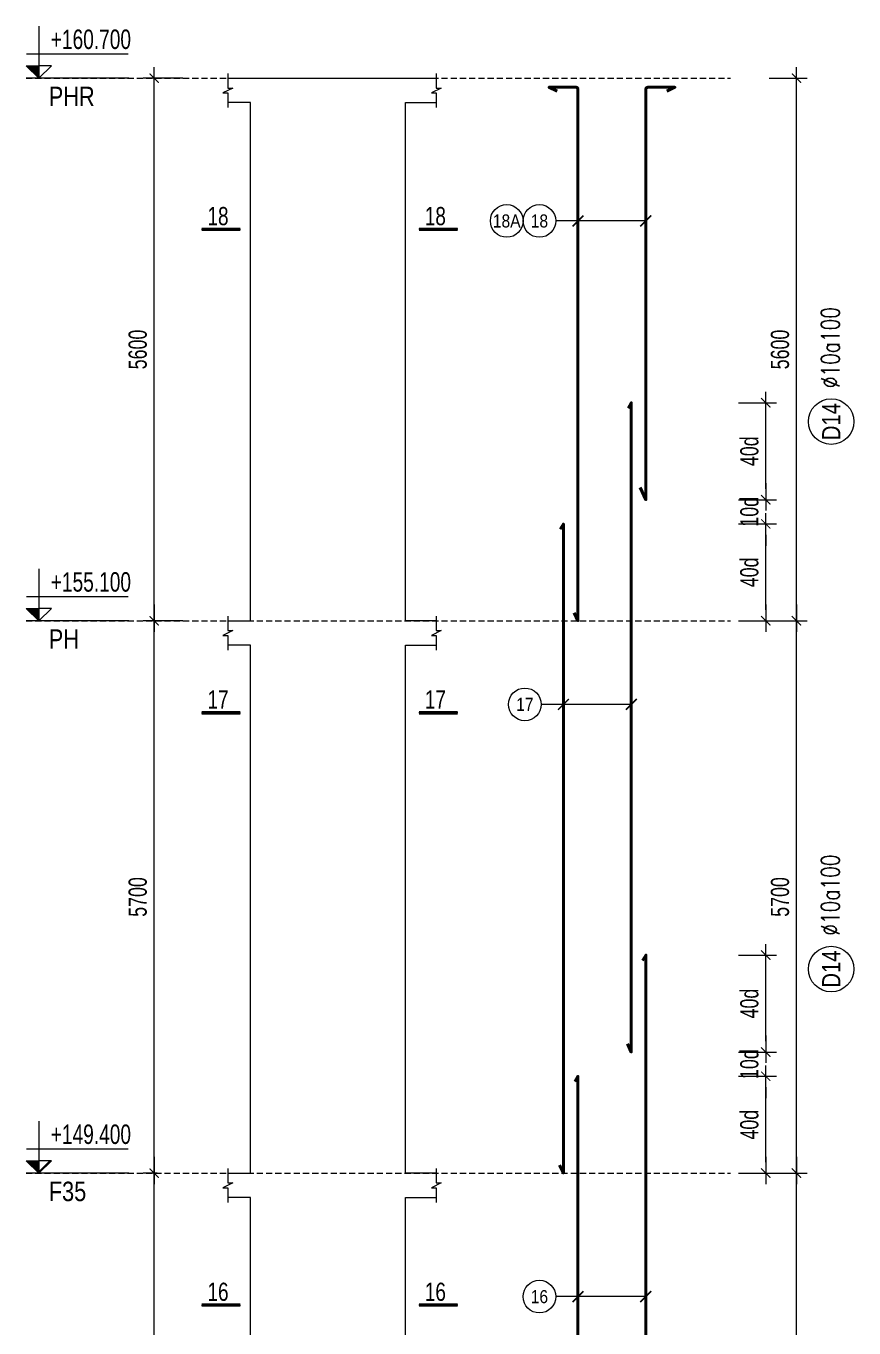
# Model space of a CAD drawing. Header units: millimetres. Extents: x 415878 to 795945, y 85573 to 378758.
# Drawn here: x 636851 to 645394, y 364421 to 377857 of the extents above; entities that cross this region are included whole.
import ezdxf
from ezdxf.enums import TextEntityAlignment as Align
from ezdxf.xclip import XClip

# ---------------------------------------------------------------- set-up
doc = ezdxf.new("R2010")
doc.units = ezdxf.units.MM
doc.linetypes.add('DASHED2', pattern=[9.524999999999999, 6.35, -3.175])
doc.layers.get('0').update_dxf_attribs({"lineweight": 20})
doc.layers.get('Defpoints').update_dxf_attribs({"color": 151, "lineweight": 9})
for name, color, linetype, lineweight in [('NDC_S_ANNO', 7, 'Continuous', 20), ('NDC_S_CONTINUOUS', 3, 'Continuous', 20), ('NDC_S_DIM', 1, 'Continuous', 15), ('NDC_S_ENG TITLE', 3, 'Continuous', 20), ('NDC_S_HATCH MATERIAL', 8, 'Continuous', 13), ('NDC_S_LEADER', 1, 'Continuous', 15), ('NDC_S_REBAR NO.', 7, 'Continuous', 20), ('NDC_S_REBAR NO. BOX', 1, 'Continuous', 9), ('NDC_S_STIRRUP', 4, 'Continuous', 40), ('NDC_S_TEXT SYMBOL', 7, 'Continuous', 20), ('NDC_S_VN TEXT', 7, 'Continuous', 20)]:
    doc.layers.add(name, color=color, linetype=linetype, lineweight=lineweight)
doc.styles.add('NDC_ANNO', font='', dxfattribs={"width": 0.8})
doc.styles.add('NDC_ARIAL', font='arial.ttf', dxfattribs={"width": 0.85})
doc.styles.add('NDC_DIM', font='', dxfattribs={"width": 0.75})
doc.styles.add('NDC_ROMANS', font='romans.shx', dxfattribs={"width": 0.7})
doc.styles.add('NDC_VIE TXT', font='arial.ttf', dxfattribs={"width": 0.8})
doc.styles.get('NDC_ANNO').set_extended_font_data('Dotum')
doc.styles.get('NDC_DIM').set_extended_font_data('Dotum')
doc.dimstyles.new('NDC_dim_75', dxfattribs={"dimscale": 75, "dimtxt": 2.5, "dimasz": 1.5, "dimexe": 1.5, "dimexo": 2.5, "dimgap": 1, "dimtad": 1, "dimdec": 0, "dimzin": 0, "dimdsep": 46, "dimtxsty": 'NDC_DIM', "dimblk": 'DIMMARK', "dimcen": 0.09, "dimdle": 1.2, "dimclrd": 1, "dimclre": 1, "dimclrt": 3, "dimadec": 0, "dimazin": 0, "dimtfac": 1, "dimtdec": 0, "dimtix": 1, "dimtofl": 0, "dimtmove": 0, "dimatfit": 3, "dimfxl": 8, "dimfxlon": 1, "dimtolj": 1, "dimtzin": 0, "dimarcsym": 0})

# ---------------------------------------------------------------- blocks, each defined once
blk = doc.blocks.new('DIMMARK')
at = {"layer": 'NDC_S_DIM', "color": 1}
blk.add_line((-1.5, 0), (1, 0), dxfattribs=at)
at = {"layer": 'NDC_S_DIM', "color": 2, "const_width": 0.1}
blk.add_lwpolyline([(-0.4242640687119285, -0.4242640687119285), (0.4242640687119285, 0.4242640687119285)], dxfattribs=at)
blk = doc.blocks.new('*D842')
at = {"layer": 'Defpoints', "color": 0, "transparency": 16777216}
for p in [(417199.4336846822, 250729.3984995254), (417419.313325933, 250729.3984995254), (417684.4834177055, 243329.3984995254)]:
    blk.add_point(p, dxfattribs=at)
at = {"layer": 'NDC_S_HATCH MATERIAL', "color": 1, "lineweight": -2, "transparency": 16777216}
for p, q in [((417231.813325933, 250729.3984995254), (417086.9336846822, 250729.3984995254)), ((417199.4336846822, 243441.8984995254), (417199.4336846822, 250616.8984995254)), ((417496.9834177055, 243329.3984995254), (417086.9336846822, 243329.3984995254))]:
    blk.add_line(p, q, dxfattribs=at)
at = {"layer": 'NDC_S_HATCH MATERIAL', "color": 1, "lineweight": -2, "transparency": 16777216, "xscale": 112.5, "yscale": 112.5, "zscale": 112.5}
for p, rotation in [((417199.4336846822, 250729.3984995254), 90), ((417199.4336846822, 243329.3984995254), 270)]:
    blk.add_blockref('DIMMARK', p, dxfattribs=dict(at, rotation=rotation))
at = {"layer": 'NDC_S_HATCH MATERIAL', "color": 3, "transparency": 16777216, "insert": (417030.6836846821, 247029.3984995254), "char_height": 187.5, "attachment_point": 5, "rotation": 90, "style": 'NDC_DIM'}
blk.add_mtext('\\A1;7400', dxfattribs=at)
blk = doc.blocks.new('*D843')
at = {"layer": 'Defpoints', "color": 0, "transparency": 16777216}
for p in [(417199.4336846824, 256429.3984995254), (417684.4460308385, 256429.3984995254), (417419.313325933, 250729.3984995254)]:
    blk.add_point(p, dxfattribs=at)
at = {"layer": 'NDC_S_HATCH MATERIAL', "color": 1, "lineweight": -2, "transparency": 16777216}
for p, q in [((417496.9460308385, 256429.3984995254), (417086.9336846824, 256429.3984995254)), ((417199.4336846824, 250841.8984995254), (417199.4336846824, 256316.8984995254)), ((417231.813325933, 250729.3984995254), (417086.9336846824, 250729.3984995254))]:
    blk.add_line(p, q, dxfattribs=at)
at = {"layer": 'NDC_S_HATCH MATERIAL', "color": 1, "lineweight": -2, "transparency": 16777216, "xscale": 112.5, "yscale": 112.5, "zscale": 112.5}
for p, rotation in [((417199.4336846824, 256429.3984995254), 90), ((417199.4336846824, 250729.3984995254), 270)]:
    blk.add_blockref('DIMMARK', p, dxfattribs=dict(at, rotation=rotation))
at = {"layer": 'NDC_S_HATCH MATERIAL', "color": 3, "transparency": 16777216, "insert": (417030.6836846824, 253579.3984995254), "char_height": 187.5, "attachment_point": 5, "rotation": 90, "style": 'NDC_DIM'}
blk.add_mtext('\\A1;5700', dxfattribs=at)
blk = doc.blocks.new('*D844')
at = {"layer": 'Defpoints', "color": 0, "transparency": 16777216}
for p in [(417199.4336846826, 262029.3984995254), (417684.4460308385, 262029.3984995254), (417684.4460308385, 256429.3984995254)]:
    blk.add_point(p, dxfattribs=at)
at = {"layer": 'NDC_S_HATCH MATERIAL', "color": 1, "lineweight": -2, "transparency": 16777216}
for p, q in [((417496.9460308385, 262029.3984995254), (417086.9336846826, 262029.3984995254)), ((417199.4336846826, 256541.8984995254), (417199.4336846826, 261916.8984995254)), ((417496.9460308385, 256429.3984995254), (417086.9336846826, 256429.3984995254))]:
    blk.add_line(p, q, dxfattribs=at)
at = {"layer": 'NDC_S_HATCH MATERIAL', "color": 1, "lineweight": -2, "transparency": 16777216, "xscale": 112.5, "yscale": 112.5, "zscale": 112.5}
for p, rotation in [((417199.4336846826, 262029.3984995254), 90), ((417199.4336846826, 256429.3984995254), 270)]:
    blk.add_blockref('DIMMARK', p, dxfattribs=dict(at, rotation=rotation))
at = {"layer": 'NDC_S_HATCH MATERIAL', "color": 3, "transparency": 16777216, "insert": (417030.6836846826, 259229.3984995254), "char_height": 187.5, "attachment_point": 5, "rotation": 90, "style": 'NDC_DIM'}
blk.add_mtext('\\A1;5600', dxfattribs=at)
blk = doc.blocks.new('*D872')
at = {"layer": 'Defpoints', "color": 0, "transparency": 16777216}
for p in [(419876.5499358499, 251729.3984995249), (423510.6125736945, 251729.3984995249), (419876.5499358499, 250729.3984995254)]:
    blk.add_point(p, dxfattribs=at)
at = {"layer": 'NDC_S_HATCH MATERIAL', "color": 1, "lineweight": -2, "transparency": 16777216}
for p, q in [((423229.3625736945, 251729.3984995249), (423623.1125736945, 251729.3984995249)), ((423510.6125736945, 250841.8984995254), (423510.6125736945, 251616.8984995249)), ((423229.3625736945, 250729.3984995254), (423623.1125736945, 250729.3984995254))]:
    blk.add_line(p, q, dxfattribs=at)
at = {"layer": 'NDC_S_HATCH MATERIAL', "color": 1, "lineweight": -2, "transparency": 16777216, "xscale": 112.5, "yscale": 112.5, "zscale": 112.5}
for p, rotation in [((423510.6125736945, 251729.3984995249), 90), ((423510.6125736945, 250729.3984995254), 270)]:
    blk.add_blockref('DIMMARK', p, dxfattribs=dict(at, rotation=rotation))
at = {"layer": 'NDC_S_HATCH MATERIAL', "color": 3, "transparency": 16777216, "insert": (423341.8625736944, 251229.3984995252), "char_height": 187.5, "attachment_point": 5, "rotation": 90, "style": 'NDC_DIM'}
blk.add_mtext('\\A1;\\A1;\\A1;40d', dxfattribs=at)
blk = doc.blocks.new('*D873')
at = {"layer": 'Defpoints', "color": 0, "transparency": 16777216}
for p in [(419876.5499358499, 251979.3984995249), (423510.6125736947, 251979.3984995249), (419876.5499358499, 251729.3984995249)]:
    blk.add_point(p, dxfattribs=at)
at = {"layer": 'NDC_S_HATCH MATERIAL', "color": 1, "lineweight": -2, "transparency": 16777216}
for p, q in [((423510.6125736947, 252091.8984995249), (423510.6125736947, 252204.3984995249)), ((423229.3625736947, 251979.3984995249), (423623.1125736947, 251979.3984995249)), ((423229.3625736947, 251729.3984995249), (423623.1125736947, 251729.3984995249)), ((423510.6125736947, 251616.8984995249), (423510.6125736947, 251504.3984995249))]:
    blk.add_line(p, q, dxfattribs=at)
at = {"layer": 'NDC_S_HATCH MATERIAL', "color": 1, "lineweight": -2, "transparency": 16777216, "xscale": 112.5, "yscale": 112.5, "zscale": 112.5}
for p, rotation in [((423510.6125736947, 251979.3984995249), 270), ((423510.6125736947, 251729.3984995249), 90)]:
    blk.add_blockref('DIMMARK', p, dxfattribs=dict(at, rotation=rotation))
at = {"layer": 'NDC_S_HATCH MATERIAL', "color": 3, "transparency": 16777216, "insert": (423341.8625736947, 251854.398499525), "char_height": 187.5, "attachment_point": 5, "rotation": 90, "style": 'NDC_DIM'}
blk.add_mtext('\\A1;\\A1;\\A1;10d', dxfattribs=at)
blk = doc.blocks.new('*D874')
at = {"layer": 'Defpoints', "color": 0, "transparency": 16777216}
for p in [(419876.5499358499, 252979.3984995249), (423510.612573695, 252979.3984995249), (419876.5499358499, 251979.3984995249)]:
    blk.add_point(p, dxfattribs=at)
at = {"layer": 'NDC_S_HATCH MATERIAL', "color": 1, "lineweight": -2, "transparency": 16777216}
for p, q in [((423229.362573695, 252979.3984995249), (423623.112573695, 252979.3984995249)), ((423510.612573695, 252091.8984995249), (423510.612573695, 252866.8984995249)), ((423229.362573695, 251979.3984995249), (423623.112573695, 251979.3984995249))]:
    blk.add_line(p, q, dxfattribs=at)
at = {"layer": 'NDC_S_HATCH MATERIAL', "color": 1, "lineweight": -2, "transparency": 16777216, "xscale": 112.5, "yscale": 112.5, "zscale": 112.5}
for p, rotation in [((423510.612573695, 252979.3984995249), 90), ((423510.612573695, 251979.3984995249), 270)]:
    blk.add_blockref('DIMMARK', p, dxfattribs=dict(at, rotation=rotation))
at = {"layer": 'NDC_S_HATCH MATERIAL', "color": 3, "transparency": 16777216, "insert": (423341.8625736949, 252479.398499525), "char_height": 187.5, "attachment_point": 5, "rotation": 90, "style": 'NDC_DIM'}
blk.add_mtext('\\A1;\\A1;\\A1;40d', dxfattribs=at)
blk = doc.blocks.new('*D956')
at = {"layer": 'Defpoints', "color": 0, "transparency": 16777216}
for p in [(419794.5496749418, 250729.3984995254), (423826.9947222955, 250729.3984995254), (419794.5496749418, 243329.3984995254)]:
    blk.add_point(p, dxfattribs=at)
at = {"layer": 'NDC_S_VN TEXT', "color": 1, "lineweight": -2, "transparency": 16777216}
for p, q in [((423545.7447222955, 250729.3984995254), (423939.4947222955, 250729.3984995254)), ((423826.9947222955, 243441.8984995254), (423826.9947222955, 250616.8984995254)), ((423545.7447222955, 243329.3984995254), (423939.4947222955, 243329.3984995254))]:
    blk.add_line(p, q, dxfattribs=at)
at = {"layer": 'NDC_S_VN TEXT', "color": 1, "lineweight": -2, "transparency": 16777216, "xscale": 112.5, "yscale": 112.5, "zscale": 112.5}
for p, rotation in [((423826.9947222955, 250729.3984995254), 90), ((423826.9947222955, 243329.3984995254), 270)]:
    blk.add_blockref('DIMMARK', p, dxfattribs=dict(at, rotation=rotation))
at = {"layer": 'NDC_S_VN TEXT', "color": 3, "transparency": 16777216, "insert": (423658.2447222954, 247029.3984995254), "char_height": 187.5, "attachment_point": 5, "rotation": 90, "style": 'NDC_DIM'}
blk.add_mtext('\\A1;7400', dxfattribs=at)
blk = doc.blocks.new('*D957')
at = {"layer": 'Defpoints', "color": 0, "transparency": 16777216}
for p in [(419794.5496749418, 256429.3984995254), (423826.9947222957, 256429.3984995254), (419794.5496749418, 250729.3984995254)]:
    blk.add_point(p, dxfattribs=at)
at = {"layer": 'NDC_S_VN TEXT', "color": 1, "lineweight": -2, "transparency": 16777216}
for p, q in [((423545.7447222957, 256429.3984995254), (423939.4947222957, 256429.3984995254)), ((423826.9947222957, 250841.8984995254), (423826.9947222957, 256316.8984995254)), ((423545.7447222957, 250729.3984995254), (423939.4947222957, 250729.3984995254))]:
    blk.add_line(p, q, dxfattribs=at)
at = {"layer": 'NDC_S_VN TEXT', "color": 1, "lineweight": -2, "transparency": 16777216, "xscale": 112.5, "yscale": 112.5, "zscale": 112.5}
for p, rotation in [((423826.9947222957, 256429.3984995254), 90), ((423826.9947222957, 250729.3984995254), 270)]:
    blk.add_blockref('DIMMARK', p, dxfattribs=dict(at, rotation=rotation))
at = {"layer": 'NDC_S_VN TEXT', "color": 3, "transparency": 16777216, "insert": (423658.2447222957, 253579.3984995254), "char_height": 187.5, "attachment_point": 5, "rotation": 90, "style": 'NDC_DIM'}
blk.add_mtext('\\A1;5700', dxfattribs=at)
blk = doc.blocks.new('*D958')
at = {"layer": 'Defpoints', "color": 0, "transparency": 16777216}
for p in [(419794.5496749418, 262029.3984995254), (423826.994722296, 262029.3984995254), (419794.5496749418, 256429.3984995254)]:
    blk.add_point(p, dxfattribs=at)
at = {"layer": 'NDC_S_VN TEXT', "color": 1, "lineweight": -2, "transparency": 16777216}
for p, q in [((423545.744722296, 262029.3984995254), (423939.494722296, 262029.3984995254)), ((423826.994722296, 256541.8984995254), (423826.994722296, 261916.8984995254)), ((423545.744722296, 256429.3984995254), (423939.494722296, 256429.3984995254))]:
    blk.add_line(p, q, dxfattribs=at)
at = {"layer": 'NDC_S_VN TEXT', "color": 1, "lineweight": -2, "transparency": 16777216, "xscale": 112.5, "yscale": 112.5, "zscale": 112.5}
for p, rotation in [((423826.994722296, 262029.3984995254), 90), ((423826.994722296, 256429.3984995254), 270)]:
    blk.add_blockref('DIMMARK', p, dxfattribs=dict(at, rotation=rotation))
at = {"layer": 'NDC_S_VN TEXT', "color": 3, "transparency": 16777216, "insert": (423658.2447222959, 259229.3984995254), "char_height": 187.5, "attachment_point": 5, "rotation": 90, "style": 'NDC_DIM'}
blk.add_mtext('\\A1;5600', dxfattribs=at)
blk = doc.blocks.new('CD')
at = {"layer": 'NDC_S_ANNO'}
blk.add_hatch(color=3, dxfattribs=at).paths.add_polyline_path([(5.820766091346741e-10, 159.6954857552046), (-161.2010908627417, 159.6954857552046), (5.820766091346741e-10, -5.529727786779404e-10)])
at = {"layer": 'NDC_S_ANNO', "ltscale": 50}
h = blk.add_hatch(dxfattribs=at)
h.set_pattern_fill('ANSI31', color=256, scale=140.6250541793833, style=0)
h.set_pattern_definition([(45, (5.820766091346741e-10, 0), (-315.7122508925224, 315.7122508925224), [])])
h.paths.add_polyline_path([(5.820766091346741e-10, 159.6954857552046), (5.820766091346741e-10, -5.529727786779404e-10), (161.2010908930097, 159.6954857552046)])
for p, q in [((-159.2704896852956, 314.0833880473947), (1146.947077315999, 314.0833880473947)), ((1156.125648126763, 0), (-163.8695725132129, 0))]:
    blk.add_line(p, q, dxfattribs=at)
for points in [[(5.820766091346741e-10, 669.4950748638657), (5.820766091346741e-10, -5.529727786779404e-10)], [(5.820766091346741e-10, -5.529727786779404e-10), (-161.2010908627417, 159.6954857552046), (5.820766091346741e-10, 159.6954857552046)], [(5.820766091346741e-10, -5.529727786779404e-10), (161.2010908930097, 159.6954857552046), (5.820766091346741e-10, 159.6954857552046)]]:
    blk.add_lwpolyline(points, dxfattribs=at)
at = {"layer": 'NDC_S_TEXT SYMBOL', "color": 3, "style": 'NDC_DIM', "width": 0.7}
blk.add_attdef('COT', (153.9534816145897, 374.6377722059842), '', height=250, dxfattribs=at)
blk = doc.blocks.new('*D962')
at = {"layer": 'Defpoints', "color": 0, "transparency": 16777216}
for p in [(419876.5499358499, 257429.3984995249), (423510.6125736945, 257429.3984995249), (419876.5499358499, 256429.3984995253)]:
    blk.add_point(p, dxfattribs=at)
at = {"layer": 'NDC_S_HATCH MATERIAL', "color": 1, "lineweight": -2, "transparency": 16777216}
for p, q in [((423229.3625736945, 257429.3984995249), (423623.1125736945, 257429.3984995249)), ((423510.6125736945, 256541.8984995253), (423510.6125736945, 257316.8984995249)), ((423229.3625736945, 256429.3984995253), (423623.1125736945, 256429.3984995253))]:
    blk.add_line(p, q, dxfattribs=at)
at = {"layer": 'NDC_S_HATCH MATERIAL', "color": 1, "lineweight": -2, "transparency": 16777216, "xscale": 112.5, "yscale": 112.5, "zscale": 112.5}
for p, rotation in [((423510.6125736945, 257429.3984995249), 90), ((423510.6125736945, 256429.3984995253), 270)]:
    blk.add_blockref('DIMMARK', p, dxfattribs=dict(at, rotation=rotation))
at = {"layer": 'NDC_S_HATCH MATERIAL', "color": 3, "transparency": 16777216, "insert": (423341.8625736944, 256929.3984995252), "char_height": 187.5, "attachment_point": 5, "rotation": 90, "style": 'NDC_DIM'}
blk.add_mtext('\\A1;\\A1;\\A1;40d', dxfattribs=at)
blk = doc.blocks.new('*D963')
at = {"layer": 'Defpoints', "color": 0, "transparency": 16777216}
for p in [(419876.5499358499, 257679.3984995249), (423510.6125736947, 257679.3984995249), (419876.5499358499, 257429.3984995249)]:
    blk.add_point(p, dxfattribs=at)
at = {"layer": 'NDC_S_HATCH MATERIAL', "color": 1, "lineweight": -2, "transparency": 16777216}
for p, q in [((423510.6125736947, 257791.8984995249), (423510.6125736947, 257904.3984995249)), ((423229.3625736947, 257679.3984995249), (423623.1125736947, 257679.3984995249)), ((423229.3625736947, 257429.3984995249), (423623.1125736947, 257429.3984995249)), ((423510.6125736947, 257316.8984995249), (423510.6125736947, 257204.3984995249))]:
    blk.add_line(p, q, dxfattribs=at)
at = {"layer": 'NDC_S_HATCH MATERIAL', "color": 1, "lineweight": -2, "transparency": 16777216, "xscale": 112.5, "yscale": 112.5, "zscale": 112.5}
for p, rotation in [((423510.6125736947, 257679.3984995249), 270), ((423510.6125736947, 257429.3984995249), 90)]:
    blk.add_blockref('DIMMARK', p, dxfattribs=dict(at, rotation=rotation))
at = {"layer": 'NDC_S_HATCH MATERIAL', "color": 3, "transparency": 16777216, "insert": (423341.8625736947, 257554.3984995249), "char_height": 187.5, "attachment_point": 5, "rotation": 90, "style": 'NDC_DIM'}
blk.add_mtext('\\A1;\\A1;\\A1;10d', dxfattribs=at)
blk = doc.blocks.new('*D964')
at = {"layer": 'Defpoints', "color": 0, "transparency": 16777216}
for p in [(419876.5499358499, 258679.3984995249), (423510.612573695, 258679.3984995249), (419876.5499358499, 257679.3984995249)]:
    blk.add_point(p, dxfattribs=at)
at = {"layer": 'NDC_S_HATCH MATERIAL', "color": 1, "lineweight": -2, "transparency": 16777216}
for p, q in [((423229.362573695, 258679.3984995249), (423623.112573695, 258679.3984995249)), ((423510.612573695, 257791.8984995249), (423510.612573695, 258566.8984995249)), ((423229.362573695, 257679.3984995249), (423623.112573695, 257679.3984995249))]:
    blk.add_line(p, q, dxfattribs=at)
at = {"layer": 'NDC_S_HATCH MATERIAL', "color": 1, "lineweight": -2, "transparency": 16777216, "xscale": 112.5, "yscale": 112.5, "zscale": 112.5}
for p, rotation in [((423510.612573695, 258679.3984995249), 90), ((423510.612573695, 257679.3984995249), 270)]:
    blk.add_blockref('DIMMARK', p, dxfattribs=dict(at, rotation=rotation))
at = {"layer": 'NDC_S_HATCH MATERIAL', "color": 3, "transparency": 16777216, "insert": (423341.8625736949, 258179.3984995249), "char_height": 187.5, "attachment_point": 5, "rotation": 90, "style": 'NDC_DIM'}
blk.add_mtext('\\A1;\\A1;\\A1;40d', dxfattribs=at)
blk = doc.blocks.new('*U25')
at = {"layer": 'NDC_S_ANNO', "color": 0, "linetype": 'ByBlock', "lineweight": -2}
blk.add_line((-4.357142640116527, 0.002997111644365447), (1.000000217026004, 0.002999782974066001), dxfattribs=at)
at = {"layer": 'NDC_S_ANNO', "ltscale": 0.005, "const_width": 0.5}
blk.add_lwpolyline([(1.000000217026004, 0.002999782974066001), (-4.357142640116527, 0.002997111644365447)], dxfattribs=at)
at = {"layer": 'NDC_S_TEXT SYMBOL', "linetype": 'ByBlock', "lineweight": -2, "style": 'NDC_ANNO', "width": 0.8}
blk.add_attdef('DETAIL', text='', height=2.5, dxfattribs=at).set_placement((-0.635006858396082, 1.824862175366434), align=Align.MIDDLE_RIGHT)
blk = doc.blocks.new('*U26')
at = {"layer": 'NDC_S_ANNO', "color": 0, "linetype": 'ByBlock', "lineweight": -2}
blk.add_line((1.000000217026004, 0.002997111644368654), (-4.357142640116527, 0.002999782974062794), dxfattribs=at)
at = {"layer": 'NDC_S_ANNO', "ltscale": 0.005, "const_width": 0.5}
blk.add_lwpolyline([(1.000000217026004, 0.002999782974066001), (-4.357142640116527, 0.002997111644365447)], dxfattribs=at)
at = {"layer": 'NDC_S_TEXT SYMBOL', "linetype": 'ByBlock', "lineweight": -2, "style": 'NDC_ANNO', "width": 0.8}
blk.add_attdef('DETAIL', text='', height=2.5, dxfattribs=at).set_placement((-0.635006858396082, 1.824862175366434), align=Align.MIDDLE_RIGHT)
blk = doc.blocks.new('MATDUNGCOTC1')
at = {"layer": 'Defpoints'}
blk.add_line((422273.1867700259, 259390.0056985386), (422273.1867700259, 260554.0814233489), dxfattribs=at)
at = {"layer": 'NDC_S_CONTINUOUS'}
blk.add_line((417960.0416941411, 262029.3984995254), (420110.6740962226, 262029.3984995254), dxfattribs=at)
for points in [[(417960.0416941411, 256429.3984995254), (418194.5496749418, 256429.3984995254), (418194.5496749418, 261779.3984995254), (417960.0416941411, 261779.3984995254)], [(420110.6740962226, 256429.3984995254), (419794.5496749418, 256429.3984995254), (419794.5496749418, 261779.3984995254), (420110.6740962226, 261779.3984995254)], [(417960.0416941411, 250729.3984995254), (418194.5496749418, 250729.3984995254), (418194.5496749418, 256179.3984995254), (417960.0416941411, 256179.3984995254)], [(420110.6740962226, 250729.3984995254), (419794.5496749418, 250729.3984995254), (419794.5496749418, 256179.3984995254), (420110.6740962226, 256179.3984995254)], [(417960.0416941411, 243329.3984995254), (418194.5496749418, 243329.3984995254), (418194.5496749418, 250479.3984995254), (417960.0416941411, 250479.3984995254)], [(420110.6740962226, 243329.3984995254), (419794.5496749418, 243329.3984995254), (419794.5496749418, 250479.3984995254), (420110.6740962226, 250479.3984995254)]]:
    blk.add_lwpolyline(points, dxfattribs=at)
at = {"layer": 'NDC_S_DIM', "ltscale": 40}
for points in [[(417960.0416941411, 262077.9441372676), (417960.0416941411, 261927.9441372676), (418010.0416941411, 261927.9441372676), (417910.0416941411, 261877.9441372676), (417960.0416941411, 261877.9441372676), (417960.0416941411, 261727.9441372676)], [(420110.6740962226, 262077.9441372676), (420110.6740962226, 261927.9441372676), (420160.6740962226, 261927.9441372676), (420060.6740962226, 261877.9441372676), (420110.6740962226, 261877.9441372676), (420110.6740962226, 261727.9441372676)], [(417960.0416941411, 256477.9441372676), (417960.0416941411, 256327.9441372676), (418010.0416941411, 256327.9441372676), (417910.0416941411, 256277.9441372676), (417960.0416941411, 256277.9441372676), (417960.0416941411, 256127.9441372676)], [(420110.6740962226, 256477.9441372676), (420110.6740962226, 256327.9441372676), (420160.6740962226, 256327.9441372676), (420060.6740962226, 256277.9441372676), (420110.6740962226, 256277.9441372676), (420110.6740962226, 256127.9441372676)], [(417960.0416941411, 250777.9441372676), (417960.0416941411, 250627.9441372676), (418010.0416941411, 250627.9441372676), (417910.0416941411, 250577.9441372676), (417960.0416941411, 250577.9441372676), (417960.0416941411, 250427.9441372676)], [(420110.6740962226, 250777.9441372676), (420110.6740962226, 250627.9441372676), (420160.6740962226, 250627.9441372676), (420060.6740962226, 250577.9441372676), (420110.6740962226, 250577.9441372676), (420110.6740962226, 250427.9441372676)]]:
    blk.add_lwpolyline(points, dxfattribs=at)
at = {"layer": 'NDC_S_HATCH MATERIAL', "linetype": 'DASHED2', "ltscale": 10}
for p, q in [((415877.8793179487, 262029.3984995254), (423147.3623127794, 262029.3984995254)), ((415877.8793179487, 256429.3984995254), (423147.3623127794, 256429.3984995254)), ((415877.8793179487, 250729.3984995254), (423147.3623127794, 250729.3984995254))]:
    blk.add_line(p, q, dxfattribs=at)
at = {"layer": 'NDC_S_LEADER', "ltscale": 0.005}
for centre in [(420837.7516528989, 260555.8088311337), (421175.2516528979, 260555.8088311337), (421025.2516528946, 255567.0722089573), (421175.2516528968, 249454.8112492667)]:
    blk.add_circle(centre, 168.749999999483, dxfattribs=at)
at = {"layer": 'NDC_S_REBAR NO. BOX'}
for centre in [(424185.8370340268, 258485.337953659), (424185.8370340266, 252835.337953659)]:
    blk.add_circle(centre, 234.8327636705481, dxfattribs=at)
at = {"layer": 'NDC_S_STIRRUP'}
for points in [[(421533.1867700257, 256512.8430402987), (421573.1867700257, 256429.3984995253), (421573.1867700257, 261915.5460188975, 0.4142135623730951), (421553.1867700259, 261935.5460188975), (421273.1867700257, 261935.5460188975), (421356.6313107992, 261895.5460188975)], [(422213.1867700259, 257804.5653106818), (422273.1867700259, 257679.3984995217), (422273.1867700259, 261915.5460188975, -0.4142135623730951), (422293.1867700257, 261935.5460188975), (422573.1867700259, 261935.5460188975), (422489.7422292524, 261895.5460188975)]]:
    blk.add_lwpolyline(points, format="xyb", dxfattribs=at)
for points in [[(422083.1867700224, 252062.8430402989), (422123.1867700224, 251979.3984995255), (422123.1867700224, 258679.3984995249), (422089.650944896, 258624.551328325)], [(421383.1867700224, 250812.8430402988), (421423.1867700224, 250729.3984995254), (421423.1867700224, 257429.398499525), (421389.650944896, 257374.5513283251)], [(422233.186770024, 244662.8430402951), (422273.186770024, 244579.3984995217), (422273.186770025, 252979.3984995218), (422239.6509448984, 252924.5513283219)], [(421533.186770024, 243412.8430402988), (421573.186770024, 243329.3984995254), (421573.186770025, 251729.3984995219), (421539.6509448984, 251674.551328322)]]:
    blk.add_lwpolyline(points, dxfattribs=at)
at = {"layer": 'NDC_S_DIM'}
ref = blk.add_blockref('CD', (416009.5602244331, 262029.3984995254), dxfattribs=dict(at, xscale=0.8035714285714284, yscale=0.8035714285714284, zscale=0.8035714285714284))
ref.add_attrib('COT', '+160.700', (416133.2728435877, 262330.4467093337), dxfattribs={"layer": '0', "color": 3, "height": 200.8928571428572, "style": 'NDC_DIM', "width": 0.75})
at = {"layer": 'NDC_S_DIM', "color": 2, "xscale": 75, "yscale": 75, "zscale": 75}
for name, p, values in [('*U25', (418015.2398956332, 260469.2619570575), {'DETAIL': '18'}), ('*U26', (420257.7560968006, 260469.2620772674), {'DETAIL': '18'}), ('*U25', (418015.2398956332, 255480.5253348812), {'DETAIL': '17'}), ('*U26', (420257.7560968006, 255480.525455091), {'DETAIL': '17'}), ('*U25', (418015.2398956332, 249368.2643751905), {'DETAIL': '16'}), ('*U26', (420257.7560968006, 249368.2644954004), {'DETAIL': '16'})]:
    blk.add_blockref(name, p, dxfattribs=at).add_auto_attribs(values)
at = {"layer": 'NDC_S_DIM'}
ref = blk.add_blockref('CD', (416009.5602244331, 256429.3984995254), dxfattribs=dict(at, xscale=0.8035714285714284, yscale=0.8035714285714284, zscale=0.8035714285714284))
ref.add_attrib('COT', '+155.100', (416133.2728435877, 256730.4467093337), dxfattribs={"layer": '0', "color": 3, "height": 200.8928571428572, "style": 'NDC_DIM', "width": 0.75})
ref = blk.add_blockref('CD', (416009.5602244331, 250729.3984995254), dxfattribs=dict(at, xscale=0.8035714285714284, yscale=0.8035714285714284, zscale=0.8035714285714284))
ref.add_attrib('COT', '+149.400', (416133.2728435877, 251030.4467093337), dxfattribs={"layer": '0', "color": 3, "height": 200.8928571428572, "style": 'NDC_DIM', "width": 0.75})
at = {"layer": 'NDC_S_ENG TITLE', "ltscale": 3, "style": 'NDC_ROMANS', "width": 0.75}
for p in [(424270.9152393081, 258829.6129162932), (424270.9152393079, 253179.6129162932)]:
    blk.add_text('%%C10a100', height=187.5, rotation=90, dxfattribs=at).set_placement(p)
at = {"layer": 'NDC_S_REBAR NO.', "style": 'NDC_ARIAL', "width": 0.8}
for p in [(424185.8370340268, 258485.337953659), (424185.8370340266, 252835.337953659)]:
    blk.add_text('D14', height=187.5, rotation=90, dxfattribs=at).set_placement(p, align=Align.MIDDLE_CENTER)
at = {"layer": 'NDC_S_VN TEXT', "style": 'NDC_VIE TXT', "width": 0.8}
for s, p in [('PHR', (416112.2991454075, 261840.9813457644)), ('PH', (416112.2991454075, 256240.9813457644)), ('F35', (416112.2991454075, 250540.9813457644))]:
    blk.add_text(s, height=200.8928571428571, dxfattribs=at).set_placement(p, align=Align.MIDDLE_LEFT)
at = {"layer": 'NDC_S_VN TEXT', "style": 'NDC_ARIAL', "width": 0.85}
for s, p in [('18A', (420837.7516528989, 260555.8088311337)), ('18', (421175.2516528979, 260555.8088311337)), ('17', (421025.2516528946, 255567.0722089573)), ('16', (421175.2516528968, 249454.8112492667))]:
    blk.add_text(s, height=134.9999999995864, dxfattribs=at).set_placement(p, align=Align.MIDDLE_CENTER)
at = {"layer": 'NDC_S_HATCH MATERIAL'}
for base, p1, p2, picture, middle in [((417199.4336846826, 262029.3984995254), (417684.4460308385, 256429.3984995254), (417684.4460308385, 262029.3984995254), '*D844', (417030.6836846826, 259229.3984995254)), ((417199.4336846824, 256429.3984995254), (417419.313325933, 250729.3984995254), (417684.4460308385, 256429.3984995254), '*D843', (417030.6836846824, 253579.3984995254)), ((417199.4336846822, 250729.3984995254), (417684.4834177055, 243329.3984995254), (417419.313325933, 250729.3984995254), '*D842', (417030.6836846821, 247029.3984995254))]:
    dim = blk.add_linear_dim(base=base, p1=p1, p2=p2, angle=90, dimstyle='NDC_dim_75', override={"dimtmove": 1}, dxfattribs=at)
    dim.commit()
    dim.dimension.update_dxf_attribs({"geometry": picture, "text_midpoint": middle})
for base, p1, p2, text, picture, middle in [((423510.612573695, 258679.3984995249), (419876.5499358499, 257679.3984995249), (419876.5499358499, 258679.3984995249), '\\A1;\\A1;40d', '*D964', (423341.8625736949, 258179.3984995249)), ((423510.6125736947, 257679.3984995249), (419876.5499358499, 257429.3984995249), (419876.5499358499, 257679.3984995249), '\\A1;\\A1;10d', '*D963', (423341.8625736947, 257554.3984995249)), ((423510.6125736945, 257429.3984995249), (419876.5499358499, 256429.3984995253), (419876.5499358499, 257429.3984995249), '\\A1;\\A1;40d', '*D962', (423341.8625736944, 256929.3984995252)), ((423510.612573695, 252979.3984995249), (419876.5499358499, 251979.3984995249), (419876.5499358499, 252979.3984995249), '\\A1;\\A1;40d', '*D874', (423341.8625736949, 252479.398499525)), ((423510.6125736947, 251979.3984995249), (419876.5499358499, 251729.3984995249), (419876.5499358499, 251979.3984995249), '\\A1;\\A1;10d', '*D873', (423341.8625736947, 251854.398499525)), ((423510.6125736945, 251729.3984995249), (419876.5499358499, 250729.3984995254), (419876.5499358499, 251729.3984995249), '\\A1;\\A1;40d', '*D872', (423341.8625736944, 251229.3984995252))]:
    dim = blk.add_linear_dim(base=base, p1=p1, p2=p2, angle=90, text=text, dimstyle='NDC_dim_75', override={"dimtmove": 1, "dimfxl": 3.75}, dxfattribs=at)
    dim.commit()
    dim.dimension.update_dxf_attribs({"geometry": picture, "text_midpoint": middle})
at = {"layer": 'NDC_S_VN TEXT'}
for base, p1, p2, picture, middle in [((423826.994722296, 262029.3984995254), (419794.5496749418, 256429.3984995254), (419794.5496749418, 262029.3984995254), '*D958', (423658.2447222959, 259229.3984995254)), ((423826.9947222957, 256429.3984995254), (419794.5496749418, 250729.3984995254), (419794.5496749418, 256429.3984995254), '*D957', (423658.2447222957, 253579.3984995254)), ((423826.9947222955, 250729.3984995254), (419794.5496749418, 243329.3984995254), (419794.5496749418, 250729.3984995254), '*D956', (423658.2447222954, 247029.3984995254))]:
    dim = blk.add_linear_dim(base=base, p1=p1, p2=p2, angle=90, dimstyle='NDC_dim_75', override={"dimtmove": 1, "dimfxl": 3.75}, dxfattribs=at)
    dim.commit()
    dim.dimension.update_dxf_attribs({"geometry": picture, "text_midpoint": middle})
for points in [[(422273.1867700257, 260555.8088311337), (421344.0016528974, 260555.8088311337)], [(421573.1867700257, 260555.8088311337), (421344.0016528974, 260555.8088311337)], [(422123.1867700224, 255567.0722089573), (421194.0016528941, 255567.0722089573)], [(421423.1867700224, 255567.0722089573), (421194.0016528941, 255567.0722089573)], [(422273.1867700245, 249454.8112492667), (421344.0016528963, 249454.8112492667)], [(421573.1867700247, 249454.8112492667), (421344.0016528963, 249454.8112492667)]]:
    blk.add_leader(points, dimstyle='NDC_dim_75', override={"dimtmove": 1, "dimldrblk": 'ARCHTICK', "dimfxl": 3.75}, dxfattribs=at)

msp = doc.modelspace()

# ---------------------------------------------------------------- block references
at = {"layer": 'NDC_S_VN TEXT'}
ref = msp.add_blockref('MATDUNGCOTC1', (220972.8515421436, 115289.1545565194), dxfattribs=at)
XClip(ref).set_block_clipping_path([(414974.678222639, 224175.21825939248), (424793.335133404, 263095.10885420593)])

doc.saveas('drawing.dxf')
